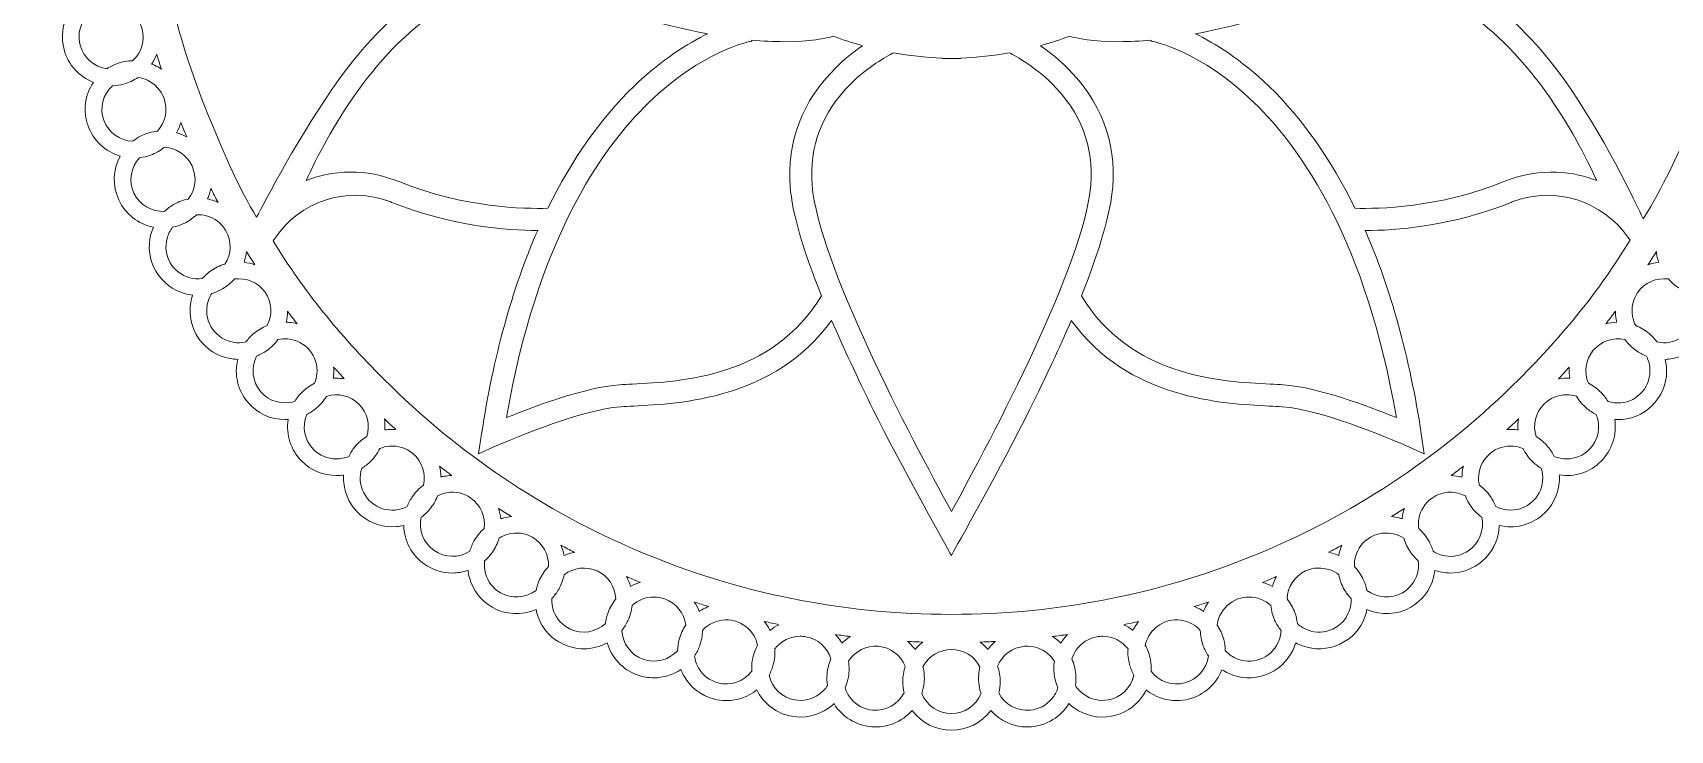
# Model space of a CAD drawing. Header units: millimetres. Extents: x 146 to 1170, y -927 to -143.
# Drawn here: x 150.3 to 387.2, y -430.8 to -329.8 of the extents above; entities that cross this region are included whole.
import ezdxf

# ---------------------------------------------------------------- set-up
doc = ezdxf.new("R2010")
doc.units = ezdxf.units.MM
doc.header["$MEASUREMENT"] = 0
doc.layers.add('Layer 2', color=7, linetype='Continuous')

msp = doc.modelspace()

# ---------------------------------------------------------------- linework, layer by layer
at = {"layer": 'Layer 2', "lineweight": 0}
for points, knots in [([(413.22, -303.54), (415.03, -302.21), (416.1, -300.11), (416.1, -297.86), (416.1, -295.61), (415.03, -293.51), (413.22, -292.18), (414.91, -290.7), (415.79, -288.52), (415.59, -286.28), (415.4, -284.03), (414.15, -282.04), (412.23, -280.87), (413.78, -279.25), (414.47, -276.99), (414.08, -274.78), (413.69, -272.57), (412.27, -270.69), (410.26, -269.69), (410.48, -269.41), (410.69, -269.12), (410.86, -268.81), (411.81, -267.18), (412.06, -265.28), (411.57, -263.46), (410.99, -261.29), (409.41, -259.54), (407.32, -258.73), (407.52, -258.43), (407.7, -258.12), (407.85, -257.79), (408.64, -256.09), (408.73, -254.17), (408.08, -252.4), (407.44, -250.64), (406.14, -249.22), (404.44, -248.43), (404.12, -248.28), (403.78, -248.15), (403.44, -248.05), (404.51, -246.08), (404.6, -243.73), (403.65, -241.69), (402.7, -239.66), (400.84, -238.21), (398.64, -237.76), (398.79, -237.44), (398.9, -237.1), (399, -236.76), (399.48, -234.94), (399.23, -233.04), (398.29, -231.41), (397.17, -229.46), (395.2, -228.18), (392.97, -227.93), (393.08, -227.59), (393.17, -227.25), (393.23, -226.9), (393.56, -225.04), (393.14, -223.17), (392.06, -221.63), (390.77, -219.79), (388.7, -218.69), (386.45, -218.63), (386.54, -218.29), (386.6, -217.93), (386.63, -217.58), (386.79, -215.7), (386.22, -213.87), (385.01, -212.43), (383.56, -210.71), (381.4, -209.79), (379.15, -209.93), (379.49, -207.71), (378.76, -205.47), (377.17, -203.88), (375.58, -202.3), (373.34, -201.57), (371.13, -201.9), (371.15, -201.55), (371.15, -201.19), (371.12, -200.84), (370.95, -198.96), (370.07, -197.26), (368.62, -196.05), (367.18, -194.84), (365.36, -194.27), (363.48, -194.43), (363.12, -194.46), (362.77, -194.52), (362.43, -194.6), (362.37, -192.36), (361.27, -190.28), (359.43, -188.99), (357.58, -187.7), (355.25, -187.38), (353.13, -188.09), (352.88, -185.86), (351.59, -183.89), (349.65, -182.76), (347.7, -181.64), (345.35, -181.52), (343.29, -182.42), (342.85, -180.22), (341.4, -178.36), (339.36, -177.41), (337.66, -176.61), (335.74, -176.53), (333.97, -177.18), (333.64, -177.3), (333.32, -177.44), (333.01, -177.61), (332.91, -177.27), (332.78, -176.94), (332.63, -176.62), (331.83, -174.91), (330.42, -173.62), (328.65, -172.97), (326.88, -172.33), (324.97, -172.41), (323.26, -173.21), (322.94, -173.36), (322.63, -173.53), (322.34, -173.73), (322.21, -173.4), (322.05, -173.08), (321.88, -172.77), (320.93, -171.14), (319.41, -169.97), (317.59, -169.49), (315.78, -169), (313.88, -169.25), (312.25, -170.19), (311.94, -170.37), (311.64, -170.57), (311.37, -170.79), (311.21, -170.47), (311.03, -170.17), (310.83, -169.88), (309.75, -168.33), (308.13, -167.3), (306.28, -166.98), (304.06, -166.59), (301.81, -167.28), (300.19, -168.82), (300, -168.52), (299.8, -168.23), (299.57, -167.96), (298.36, -166.51), (296.66, -165.63), (294.78, -165.46), (292.54, -165.27), (290.36, -166.15), (288.88, -167.84), (287.55, -166.03), (285.45, -164.96), (283.2, -164.96), (280.95, -164.96), (278.85, -166.03), (277.52, -167.84), (276.04, -166.15), (273.86, -165.27), (271.62, -165.46), (269.38, -165.66), (267.38, -166.91), (266.21, -168.82), (265.96, -168.58), (265.68, -168.35), (265.39, -168.15), (263.85, -167.07), (261.97, -166.65), (260.12, -166.98), (257.91, -167.37), (256.03, -168.79), (255.03, -170.8), (253.28, -169.39), (250.97, -168.9), (248.8, -169.49), (246.63, -170.07), (244.88, -171.64), (244.06, -173.73), (243.77, -173.53), (243.46, -173.36), (243.13, -173.21), (241.43, -172.41), (239.51, -172.33), (237.74, -172.97), (235.97, -173.62), (234.56, -174.91), (233.77, -176.62), (233.62, -176.94), (233.49, -177.27), (233.39, -177.61), (233.08, -177.44), (232.76, -177.3), (232.42, -177.18), (230.65, -176.53), (228.74, -176.61), (227.03, -177.41), (225.33, -178.21), (224.03, -179.62), (223.39, -181.39), (223.27, -181.72), (223.17, -182.06), (223.1, -182.41), (222.78, -182.27), (222.44, -182.15), (222.1, -182.06), (220.28, -181.57), (218.38, -181.82), (216.75, -182.76), (214.8, -183.89), (213.52, -185.86), (213.27, -188.09), (212.93, -187.98), (212.59, -187.89), (212.24, -187.83), (210.38, -187.5), (208.51, -187.91), (206.97, -188.99), (205.43, -190.07), (204.4, -191.69), (204.07, -193.54), (204.01, -193.89), (203.97, -194.25), (203.97, -194.61), (201.79, -194.08), (199.49, -194.61), (197.77, -196.05), (196.05, -197.5), (195.13, -199.66), (195.27, -201.9), (193.05, -201.57), (190.81, -202.29), (189.22, -203.88), (187.89, -205.22), (187.16, -206.99), (187.16, -208.87), (187.16, -209.22), (187.19, -209.58), (187.24, -209.93), (186.89, -209.91), (186.53, -209.91), (186.18, -209.94), (184.3, -210.11), (182.6, -210.99), (181.39, -212.43), (180.18, -213.87), (179.6, -215.7), (179.77, -217.58), (179.8, -217.93), (179.86, -218.28), (179.94, -218.63), (179.59, -218.63), (179.23, -218.67), (178.88, -218.73), (177.03, -219.06), (175.41, -220.09), (174.33, -221.63), (173.04, -223.47), (172.72, -225.8), (173.43, -227.93), (173.08, -227.97), (172.73, -228.03), (172.38, -228.12), (170.57, -228.61), (169.05, -229.78), (168.1, -231.41), (167.16, -233.04), (166.91, -234.94), (167.4, -236.76), (167.49, -237.1), (167.61, -237.44), (167.75, -237.76), (167.4, -237.83), (167.06, -237.93), (166.73, -238.05), (164.96, -238.69), (163.55, -239.99), (162.75, -241.69), (161.8, -243.73), (161.88, -246.08), (162.96, -248.05), (162.62, -248.15), (162.28, -248.28), (161.96, -248.43), (160.25, -249.22), (158.96, -250.63), (158.31, -252.4), (157.67, -254.17), (157.75, -256.09), (158.55, -257.79), (158.7, -258.12), (158.87, -258.43), (159.07, -258.72), (156.98, -259.54), (155.41, -261.29), (154.83, -263.46), (154.24, -265.63), (154.74, -267.94), (156.14, -269.69), (154.13, -270.69), (152.71, -272.57), (152.32, -274.78), (151.93, -277), (152.62, -279.25), (154.17, -280.87), (152.25, -282.04), (151, -284.04), (150.8, -286.28), (150.61, -288.52), (151.49, -290.7), (153.18, -292.18), (151.37, -293.51), (150.3, -295.61), (150.3, -297.86), (150.3, -300.11), (151.37, -302.21), (153.18, -303.54), (151.49, -305.02), (150.61, -307.2), (150.8, -309.44), (151, -311.68), (152.25, -313.67), (154.17, -314.84), (152.62, -316.47), (151.93, -318.72), (152.32, -320.94), (152.71, -323.15), (154.12, -325.02), (156.13, -326.02), (155.91, -326.3), (155.71, -326.6), (155.53, -326.91), (154.59, -328.54), (154.34, -330.44), (154.83, -332.26), (155.41, -334.43), (156.99, -336.18), (159.08, -337), (157.83, -338.86), (157.54, -341.2), (158.31, -343.31), (159.08, -345.43), (160.81, -347.03), (162.96, -347.66), (161.88, -349.63), (161.8, -351.99), (162.75, -354.02), (163.7, -356.06), (165.55, -357.51), (167.75, -357.95), (167.61, -358.28), (167.49, -358.61), (167.4, -358.96), (166.91, -360.78), (167.16, -362.68), (168.1, -364.31), (169.05, -365.94), (170.57, -367.1), (172.38, -367.59), (172.73, -367.68), (173.08, -367.75), (173.43, -367.79), (173.31, -368.12), (173.23, -368.47), (173.17, -368.82), (172.84, -370.67), (173.25, -372.54), (174.33, -374.09), (175.41, -375.63), (177.03, -376.66), (178.88, -376.98), (179.23, -377.05), (179.59, -377.08), (179.95, -377.09), (179.42, -379.27), (179.95, -381.56), (181.39, -383.28), (182.73, -384.88), (184.7, -385.8), (186.8, -385.8), (186.94, -385.8), (187.08, -385.79), (187.25, -385.78), (186.91, -388), (187.63, -390.24), (189.22, -391.83), (190.56, -393.16), (192.33, -393.9), (194.21, -393.9), (194.56, -393.9), (194.92, -393.87), (195.27, -393.82), (195.25, -394.17), (195.25, -394.53), (195.28, -394.88), (195.44, -396.76), (196.33, -398.45), (197.77, -399.67), (199.2, -400.86), (201.06, -401.45), (202.92, -401.29), (203.27, -401.26), (203.62, -401.2), (203.97, -401.12), (204.02, -403.36), (205.13, -405.43), (206.97, -406.72), (208.16, -407.56), (209.55, -408), (211, -408), (211.77, -408), (212.53, -407.87), (213.27, -407.62), (213.31, -407.98), (213.37, -408.33), (213.46, -408.67), (213.95, -410.49), (215.12, -412.01), (216.75, -412.95), (218.66, -414.06), (221.07, -414.19), (223.1, -413.3), (223.17, -413.65), (223.27, -413.99), (223.39, -414.33), (224.03, -416.1), (225.33, -417.51), (227.03, -418.31), (227.97, -418.74), (228.97, -418.97), (230, -418.97), (231.18, -418.97), (232.35, -418.67), (233.39, -418.1), (234.02, -420.25), (235.63, -421.97), (237.74, -422.74), (238.52, -423.03), (239.33, -423.17), (240.15, -423.17), (241.52, -423.17), (242.9, -422.75), (244.06, -421.98), (244.19, -422.31), (244.34, -422.64), (244.52, -422.95), (245.46, -424.58), (246.98, -425.74), (248.8, -426.23), (249.4, -426.39), (250.01, -426.47), (250.62, -426.47), (252.22, -426.47), (253.78, -425.92), (255.03, -424.92), (256.03, -426.93), (257.91, -428.35), (260.12, -428.74), (261.97, -429.06), (263.85, -428.64), (265.39, -427.57), (265.68, -427.37), (265.96, -427.14), (266.21, -426.9), (267.38, -428.81), (269.38, -430.06), (271.62, -430.25), (273.86, -430.45), (276.04, -429.56), (277.52, -427.88), (278.85, -429.69), (280.95, -430.76), (283.2, -430.76), (285.45, -430.76), (287.55, -429.69), (288.88, -427.88), (290.22, -429.41), (292.13, -430.28), (294.16, -430.28), (294.37, -430.28), (294.58, -430.27), (294.78, -430.25), (297.02, -430.06), (299.01, -428.81), (300.18, -426.9), (300.44, -427.14), (300.72, -427.37), (301.01, -427.57), (302.54, -428.64), (304.42, -429.06), (306.28, -428.74), (308.13, -428.41), (309.75, -427.38), (310.83, -425.84), (311.03, -425.55), (311.21, -425.24), (311.37, -424.92), (312.62, -425.92), (314.17, -426.47), (315.77, -426.47), (316.38, -426.47), (317, -426.39), (317.59, -426.23), (319.76, -425.65), (321.51, -424.07), (322.33, -421.99), (322.63, -422.18), (322.94, -422.36), (323.26, -422.51), (324.96, -423.3), (326.89, -423.38), (328.65, -422.74), (330.42, -422.1), (331.83, -420.8), (332.63, -419.1), (332.78, -418.78), (332.91, -418.44), (333.01, -418.11), (333.32, -418.27), (333.64, -418.42), (333.97, -418.54), (335.74, -419.18), (337.66, -419.1), (339.36, -418.31), (341.07, -417.51), (342.36, -416.1), (343.01, -414.33), (343.13, -413.99), (343.23, -413.65), (343.3, -413.3), (345.33, -414.19), (347.74, -414.06), (349.65, -412.95), (351.28, -412.01), (352.44, -410.49), (352.93, -408.67), (353.02, -408.33), (353.09, -407.98), (353.13, -407.63), (353.46, -407.74), (353.81, -407.83), (354.16, -407.89), (354.57, -407.96), (354.98, -408), (355.4, -408), (356.84, -408), (358.23, -407.56), (359.43, -406.72), (360.97, -405.64), (362, -404.03), (362.32, -402.17), (362.39, -401.82), (362.42, -401.47), (362.43, -401.11), (364.6, -401.64), (366.93, -401.09), (368.62, -399.67), (370.07, -398.45), (370.95, -396.76), (371.12, -394.88), (371.15, -394.53), (371.15, -394.17), (371.13, -393.81), (373.37, -394.15), (375.59, -393.41), (377.17, -391.83), (378.76, -390.24), (379.49, -388), (379.15, -385.79), (379.54, -385.81), (379.87, -385.81), (380.22, -385.78), (382.1, -385.61), (383.79, -384.73), (385.01, -383.28), (386.22, -381.84), (386.79, -380.01), (386.63, -378.14), (386.6, -377.78), (386.54, -377.43), (386.46, -377.09), (386.81, -377.08), (387.16, -377.05), (387.51, -376.98), (389.37, -376.66), (390.98, -375.63), (392.06, -374.09), (393.35, -372.25), (393.68, -369.92), (392.96, -367.79), (393.32, -367.75), (393.67, -367.68), (394.01, -367.59), (395.83, -367.1), (397.35, -365.94), (398.29, -364.31), (399.42, -362.36), (399.54, -360.01), (398.64, -357.95), (400.84, -357.51), (402.7, -356.06), (403.65, -354.02), (404.6, -351.99), (404.51, -349.63), (403.44, -347.67), (403.78, -347.56), (404.12, -347.44), (404.44, -347.29), (406.14, -346.49), (407.44, -345.08), (408.08, -343.31), (408.73, -341.54), (408.64, -339.63), (407.85, -337.92), (407.7, -337.6), (407.52, -337.29), (407.33, -336.99), (409.41, -336.18), (410.99, -334.43), (411.57, -332.26), (412.15, -330.08), (411.66, -327.78), (410.26, -326.03), (410.59, -325.87), (410.89, -325.69), (411.18, -325.49), (412.72, -324.41), (413.75, -322.79), (414.08, -320.94), (414.4, -319.08), (413.99, -317.21), (412.91, -315.67), (412.71, -315.38), (412.48, -315.1), (412.23, -314.84), (414.15, -313.67), (415.4, -311.68), (415.59, -309.44), (415.79, -307.2), (414.91, -305.02), (413.22, -303.54)], [0, 0, 0, 0, 1, 1, 1, 2, 2, 2, 3, 3, 3, 4, 4, 4, 5, 5, 5, 6, 6, 6, 7, 7, 7, 8, 8, 8, 9, 9, 9, 10, 10, 10, 11, 11, 11, 12, 12, 12, 13, 13, 13, 14, 14, 14, 15, 15, 15, 16, 16, 16, 17, 17, 17, 18, 18, 18, 19, 19, 19, 20, 20, 20, 21, 21, 21, 22, 22, 22, 23, 23, 23, 24, 24, 24, 25, 25, 25, 26, 26, 26, 27, 27, 27, 28, 28, 28, 29, 29, 29, 30, 30, 30, 31, 31, 31, 32, 32, 32, 33, 33, 33, 34, 34, 34, 35, 35, 35, 36, 36, 36, 37, 37, 37, 38, 38, 38, 39, 39, 39, 40, 40, 40, 41, 41, 41, 42, 42, 42, 43, 43, 43, 44, 44, 44, 45, 45, 45, 46, 46, 46, 47, 47, 47, 48, 48, 48, 49, 49, 49, 50, 50, 50, 51, 51, 51, 52, 52, 52, 53, 53, 53, 54, 54, 54, 55, 55, 55, 56, 56, 56, 57, 57, 57, 58, 58, 58, 59, 59, 59, 60, 60, 60, 61, 61, 61, 62, 62, 62, 63, 63, 63, 64, 64, 64, 65, 65, 65, 66, 66, 66, 67, 67, 67, 68, 68, 68, 69, 69, 69, 70, 70, 70, 71, 71, 71, 72, 72, 72, 73, 73, 73, 74, 74, 74, 75, 75, 75, 76, 76, 76, 77, 77, 77, 78, 78, 78, 79, 79, 79, 80, 80, 80, 81, 81, 81, 82, 82, 82, 83, 83, 83, 84, 84, 84, 85, 85, 85, 86, 86, 86, 87, 87, 87, 88, 88, 88, 89, 89, 89, 90, 90, 90, 91, 91, 91, 92, 92, 92, 93, 93, 93, 94, 94, 94, 95, 95, 95, 96, 96, 96, 97, 97, 97, 98, 98, 98, 99, 99, 99, 100, 100, 100, 101, 101, 101, 102, 102, 102, 103, 103, 103, 104, 104, 104, 105, 105, 105, 106, 106, 106, 107, 107, 107, 108, 108, 108, 109, 109, 109, 110, 110, 110, 111, 111, 111, 112, 112, 112, 113, 113, 113, 114, 114, 114, 115, 115, 115, 116, 116, 116, 117, 117, 117, 118, 118, 118, 119, 119, 119, 120, 120, 120, 121, 121, 121, 122, 122, 122, 123, 123, 123, 124, 124, 124, 125, 125, 125, 126, 126, 126, 127, 127, 127, 128, 128, 128, 129, 129, 129, 130, 130, 130, 131, 131, 131, 132, 132, 132, 133, 133, 133, 134, 134, 134, 135, 135, 135, 136, 136, 136, 137, 137, 137, 138, 138, 138, 139, 139, 139, 140, 140, 140, 141, 141, 141, 142, 142, 142, 143, 143, 143, 144, 144, 144, 145, 145, 145, 146, 146, 146, 147, 147, 147, 148, 148, 148, 149, 149, 149, 150, 150, 150, 151, 151, 151, 152, 152, 152, 153, 153, 153, 154, 154, 154, 155, 155, 155, 156, 156, 156, 157, 157, 157, 158, 158, 158, 159, 159, 159, 160, 160, 160, 161, 161, 161, 162, 162, 162, 163, 163, 163, 164, 164, 164, 165, 165, 165, 166, 166, 166, 167, 167, 167, 168, 168, 168, 169, 169, 169, 170, 170, 170, 171, 171, 171, 172, 172, 172, 173, 173, 173, 174, 174, 174, 175, 175, 175, 176, 176, 176, 177, 177, 177, 178, 178, 178, 179, 179, 179, 180, 180, 180, 181, 181, 181, 182, 182, 182, 183, 183, 183, 184, 184, 184, 185, 185, 185, 186, 186, 186, 187, 187, 187, 188, 188, 188, 189, 189, 189, 190, 190, 190, 191, 191, 191, 192, 192, 192, 193, 193, 193, 194, 194, 194, 195, 195, 195, 196, 196, 196, 197, 197, 197, 198, 198, 198, 199, 199, 199, 200, 200, 200, 201, 201, 201, 202, 202, 202, 203, 203, 203, 204, 204, 204, 205, 205, 205, 206, 206, 206, 207, 207, 207, 208, 208, 208, 209, 209, 209, 210, 210, 210, 211, 211, 211, 212, 212, 212, 213, 213, 213, 214, 214, 214, 214]), ([(218.59, -319.45), (209.83, -320.95), (201.54, -326.86), (194.59, -336.56), (189.04, -344.3), (183.78, -354.4), (182.69, -356.51), (180.1, -352.21), (178.69, -348.89), (176.78, -344.34), (176.78, -344.34), (176.25, -343.1), (176.25, -343.1), (170.2, -328.79), (167.13, -313.59), (167.13, -297.92), (167.13, -282.25), (170.2, -267.05), (176.25, -252.74), (176.74, -251.6), (177.07, -250.83), (177.58, -249.74), (179.18, -250.92), (188.25, -257.9), (191.13, -266.17), (191.7, -267.81), (192.28, -270.35), (192.95, -273.29), (195.7, -285.43), (200.81, -307.92), (218.59, -319.45)], [0, 0, 0, 0, 1, 1, 1, 2, 2, 2, 3, 3, 3, 4, 4, 4, 5, 5, 5, 6, 6, 6, 7, 7, 7, 8, 8, 8, 9, 9, 9, 10, 10, 10, 10]), ([(347.81, -319.45), (365.59, -307.92), (370.69, -285.43), (373.45, -273.29), (374.12, -270.35), (374.69, -267.81), (375.26, -266.17), (378.15, -257.9), (387.25, -250.98), (388.85, -249.82), (389.34, -250.87), (389.65, -251.57), (390.14, -252.74), (396.2, -267.05), (399.26, -282.25), (399.26, -297.92), (399.26, -313.59), (396.2, -328.79), (390.14, -343.1), (388.08, -347.98), (386.28, -351.82), (383.28, -356.76), (382.26, -354.56), (377.34, -344.28), (371.81, -336.56), (364.85, -326.86), (356.57, -320.95), (347.81, -319.45)], [0, 0, 0, 0, 1, 1, 1, 2, 2, 2, 3, 3, 3, 4, 4, 4, 5, 5, 5, 6, 6, 6, 7, 7, 7, 8, 8, 8, 9, 9, 9, 9]), ([(223.62, -322.25), (224.4, -322.62), (225.17, -322.96), (225.93, -323.27), (233.88, -326.47), (241.26, -328.72), (247.9, -329.97), (245.19, -331.29), (241.33, -333.64), (237.23, -337.6), (232.47, -342.2), (228.3, -348.12), (224.83, -355.21), (221.41, -355.33), (212.79, -355.16), (203.39, -351.4), (200.81, -350.37), (198.43, -349.98), (196.3, -349.98), (193.74, -349.98), (191.56, -350.54), (189.85, -351.22), (191.38, -347.86), (193.83, -343.08), (197.21, -338.37), (205.03, -327.48), (213.91, -322.06), (223.62, -322.25)], [0, 0, 0, 0, 1, 1, 1, 2, 2, 2, 3, 3, 3, 4, 4, 4, 5, 5, 5, 6, 6, 6, 7, 7, 7, 8, 8, 8, 9, 9, 9, 9]), ([(363, -351.4), (353.61, -355.16), (344.98, -355.33), (341.56, -355.21), (338.09, -348.13), (333.92, -342.2), (329.17, -337.6), (325.06, -333.64), (321.21, -331.29), (318.5, -329.97), (325.13, -328.72), (332.52, -326.47), (340.46, -323.27), (341.22, -322.96), (342, -322.62), (342.77, -322.25), (352.48, -322.07), (361.36, -327.48), (369.18, -338.37), (372.57, -343.08), (375.02, -347.86), (376.54, -351.22), (373.42, -349.98), (368.69, -349.13), (363, -351.4)], [0, 0, 0, 0, 1, 1, 1, 2, 2, 2, 3, 3, 3, 4, 4, 4, 5, 5, 5, 6, 6, 6, 7, 7, 7, 8, 8, 8, 8]), ([(157.62, -328.11), (157.93, -327.58), (158.33, -327.12), (158.82, -326.74), (159.37, -326.78), (159.93, -326.75), (160.48, -326.65), (161.22, -326.52), (161.94, -326.27), (162.62, -325.9), (164.33, -326.28), (165.66, -327.54), (166.12, -329.23), (166.57, -330.92), (166.05, -332.68), (164.75, -333.86), (163.98, -333.88), (163.23, -334.02), (162.53, -334.28), (162.02, -334.46), (161.53, -334.71), (161.05, -335.03), (159.2, -334.79), (157.64, -333.44), (157.15, -331.63), (156.83, -330.43), (157, -329.18), (157.62, -328.11)], [0, 0, 0, 0, 1, 1, 1, 2, 2, 2, 3, 3, 3, 4, 4, 4, 5, 5, 5, 6, 6, 6, 7, 7, 7, 8, 8, 8, 9, 9, 9, 9]), ([(254.07, -331.08), (254.07, -331.08), (254.31, -331.04), (254.31, -331.04), (254.31, -331.04), (254.28, -330.88), (254.28, -330.88), (255.92, -331.04), (257.5, -331.11), (258.97, -331.11), (262.75, -331.11), (265.06, -330.62), (266.15, -330.31), (267.5, -330.83), (268.9, -331.29), (270.33, -331.69), (268.93, -332.65), (267.63, -333.72), (266.46, -334.88), (261.63, -339.65), (259.34, -345.62), (259.87, -352.12), (260.16, -355.82), (261.68, -361.12), (264.39, -367.88), (257.3, -379.67), (244.15, -380.31), (237.05, -380.66), (236.37, -380.7), (235.74, -380.73), (235.19, -380.76), (230.36, -381.09), (223.04, -383.81), (218.83, -385.52), (223.2, -360.06), (232.44, -346.66), (239.44, -339.89), (247.21, -332.39), (254, -331.09), (254.07, -331.08)], [0, 0, 0, 0, 1, 1, 1, 2, 2, 2, 3, 3, 3, 4, 4, 4, 5, 5, 5, 6, 6, 6, 7, 7, 7, 8, 8, 8, 9, 9, 9, 10, 10, 10, 11, 11, 11, 12, 12, 12, 13, 13, 13, 13]), ([(306.53, -352.12), (307.05, -345.62), (304.77, -339.65), (299.93, -334.88), (298.76, -333.72), (297.46, -332.65), (296.06, -331.69), (297.5, -331.29), (298.9, -330.83), (300.25, -330.31), (301.33, -330.62), (303.65, -331.11), (307.43, -331.11), (308.9, -331.11), (310.47, -331.04), (312.11, -330.88), (312.11, -330.88), (312.09, -331.04), (312.09, -331.04), (312.09, -331.04), (312.33, -331.08), (312.33, -331.08), (312.4, -331.09), (319.19, -332.39), (326.95, -339.89), (333.95, -346.66), (343.19, -360.06), (347.56, -385.52), (343.36, -383.81), (336.04, -381.09), (331.21, -380.76), (330.65, -380.73), (330.03, -380.7), (329.32, -380.66), (322.24, -380.31), (309.09, -379.67), (302, -367.88), (304.71, -361.12), (306.23, -355.82), (306.53, -352.12)], [0, 0, 0, 0, 1, 1, 1, 2, 2, 2, 3, 3, 3, 4, 4, 4, 5, 5, 5, 6, 6, 6, 7, 7, 7, 8, 8, 8, 9, 9, 9, 10, 10, 10, 11, 11, 11, 12, 12, 12, 13, 13, 13, 13]), ([(168.91, -335.08), (168.59, -334.86), (168.26, -334.67), (167.92, -334.51), (167.78, -334.45), (167.64, -334.39), (167.49, -334.34), (167.79, -333.89), (168.04, -333.41), (168.23, -332.91), (168.46, -333.67), (168.68, -334.39), (168.91, -335.08)], [0, 0, 0, 0, 1, 1, 1, 2, 2, 2, 3, 3, 3, 4, 4, 4, 4]), ([(268.64, -337.2), (271.15, -334.71), (273.75, -333.26), (274.83, -332.72), (277.1, -333.13), (279.46, -333.39), (281.85, -333.49), (281.85, -333.49), (281.85, -333.55), (281.85, -333.55), (281.85, -333.55), (282.1, -333.55), (282.1, -333.55), (282.47, -333.55), (282.84, -333.54), (283.19, -333.54), (283.56, -333.54), (283.92, -333.55), (284.29, -333.55), (284.29, -333.55), (284.54, -333.55), (284.54, -333.55), (284.54, -333.55), (284.54, -333.49), (284.54, -333.49), (286.94, -333.39), (289.3, -333.13), (291.57, -332.72), (292.64, -333.26), (295.25, -334.71), (297.76, -337.2), (301.92, -341.35), (303.8, -346.28), (303.35, -351.87), (302.46, -363.07), (289.14, -388.32), (283.2, -399.09), (277.26, -388.32), (263.94, -363.07), (263.04, -351.87), (262.59, -346.28), (264.48, -341.34), (268.64, -337.2)], [0, 0, 0, 0, 1, 1, 1, 2, 2, 2, 3, 3, 3, 4, 4, 4, 5, 5, 5, 6, 6, 6, 7, 7, 7, 8, 8, 8, 9, 9, 9, 10, 10, 10, 11, 11, 11, 12, 12, 12, 13, 13, 13, 14, 14, 14, 14]), ([(161.82, -337.48), (162.37, -337.46), (162.93, -337.38), (163.46, -337.24), (164.19, -337.04), (164.88, -336.73), (165.53, -336.3), (166, -336.36), (166.46, -336.49), (166.9, -336.7), (168.02, -337.22), (168.87, -338.15), (169.3, -339.32), (169.89, -340.96), (169.53, -342.76), (168.34, -344.05), (167.57, -344.14), (166.84, -344.34), (166.16, -344.66), (165.67, -344.88), (165.2, -345.18), (164.76, -345.53), (162.89, -345.46), (161.22, -344.24), (160.58, -342.49), (159.94, -340.74), (160.44, -338.73), (161.82, -337.48)], [0, 0, 0, 0, 1, 1, 1, 2, 2, 2, 3, 3, 3, 4, 4, 4, 5, 5, 5, 6, 6, 6, 7, 7, 7, 8, 8, 8, 9, 9, 9, 9]), ([(172.58, -344.9), (172.12, -344.64), (171.63, -344.44), (171.11, -344.29), (171.37, -343.81), (171.57, -343.32), (171.72, -342.81), (171.98, -343.47), (172.24, -344.09), (172.49, -344.69), (172.52, -344.76), (172.55, -344.83), (172.58, -344.9)], [0, 0, 0, 0, 1, 1, 1, 2, 2, 2, 3, 3, 3, 4, 4, 4, 4]), ([(165.73, -347.9), (166.29, -347.84), (166.83, -347.71), (167.35, -347.53), (168.05, -347.27), (168.72, -346.9), (169.32, -346.41), (171.07, -346.48), (172.6, -347.5), (173.34, -349.08), (174.08, -350.67), (173.87, -352.5), (172.8, -353.88), (172.05, -354.04), (171.33, -354.3), (170.68, -354.68), (170.22, -354.95), (169.77, -355.28), (169.36, -355.67), (167.49, -355.76), (165.72, -354.7), (164.93, -353.01), (164.15, -351.32), (164.47, -349.28), (165.73, -347.9)], [0, 0, 0, 0, 1, 1, 1, 2, 2, 2, 3, 3, 3, 4, 4, 4, 5, 5, 5, 6, 6, 6, 7, 7, 7, 8, 8, 8, 8]), ([(177.1, -354.36), (176.75, -354.2), (176.4, -354.07), (176.03, -353.98), (175.89, -353.94), (175.74, -353.9), (175.59, -353.87), (175.8, -353.38), (175.96, -352.87), (176.06, -352.35), (176.42, -353.07), (176.77, -353.73), (177.1, -354.36)], [0, 0, 0, 0, 1, 1, 1, 2, 2, 2, 3, 3, 3, 4, 4, 4, 4]), ([(365.27, -379.99), (354.61, -390.65), (342.2, -399.02), (328.38, -404.87), (314.07, -410.92), (298.87, -413.99), (283.2, -413.99), (267.53, -413.99), (252.33, -410.92), (238.02, -404.87), (224.2, -399.02), (211.79, -390.65), (201.13, -379.99), (194.41, -373.27), (189.6, -367.27), (185.07, -359.95), (185.07, -359.95), (185.3, -359.6), (185.3, -359.6), (188.95, -354.21), (195.69, -351.97), (201.68, -354.16), (201.86, -354.22), (202.03, -354.29), (202.21, -354.36), (210.97, -357.86), (218.99, -358.43), (223.26, -358.43), (223.29, -358.43), (223.31, -358.43), (223.34, -358.43), (219.63, -366.89), (216.91, -376.79), (215.23, -387.86), (215.23, -387.86), (214.79, -390.74), (214.79, -390.74), (214.79, -390.74), (217.45, -389.56), (217.45, -389.56), (217.57, -389.51), (229.24, -384.36), (235.4, -383.94), (235.94, -383.91), (236.54, -383.88), (237.19, -383.85), (237.19, -383.85), (237.23, -383.84), (237.23, -383.84), (243.9, -383.52), (257.68, -382.84), (265.87, -371.44), (267.54, -375.33), (269.56, -379.68), (271.89, -384.39), (275.64, -391.96), (282.91, -404.93), (282.98, -405.06), (282.98, -405.06), (283.2, -405.45), (283.2, -405.45), (283.2, -405.45), (283.41, -405.06), (283.41, -405.06), (283.49, -404.93), (290.76, -391.96), (294.51, -384.39), (296.84, -379.68), (298.86, -375.33), (300.53, -371.44), (308.71, -382.84), (322.5, -383.52), (329.16, -383.84), (329.16, -383.84), (329.2, -383.85), (329.2, -383.85), (329.86, -383.88), (330.46, -383.91), (330.99, -383.94), (337.16, -384.36), (348.83, -389.51), (348.95, -389.56), (348.95, -389.56), (351.6, -390.74), (351.6, -390.74), (351.6, -390.74), (351.17, -387.86), (351.17, -387.86), (349.49, -376.79), (346.76, -366.89), (343.05, -358.43), (347.3, -358.45), (355.37, -357.88), (364.18, -354.36), (364.36, -354.29), (364.54, -354.22), (364.71, -354.16), (370.62, -352.01), (377.34, -354.16), (381.06, -359.39), (381.06, -359.39), (381.38, -359.85), (381.38, -359.85), (376.87, -367.15), (371.9, -373.36), (365.27, -379.99)], [0, 0, 0, 0, 1, 1, 1, 2, 2, 2, 3, 3, 3, 4, 4, 4, 5, 5, 5, 6, 6, 6, 7, 7, 7, 8, 8, 8, 9, 9, 9, 10, 10, 10, 11, 11, 11, 12, 12, 12, 13, 13, 13, 14, 14, 14, 15, 15, 15, 16, 16, 16, 17, 17, 17, 18, 18, 18, 19, 19, 19, 20, 20, 20, 21, 21, 21, 22, 22, 22, 23, 23, 23, 24, 24, 24, 25, 25, 25, 26, 26, 26, 27, 27, 27, 28, 28, 28, 29, 29, 29, 30, 30, 30, 31, 31, 31, 32, 32, 32, 33, 33, 33, 34, 34, 34, 35, 35, 35, 35]), ([(170.19, -363.1), (169.57, -362.03), (169.41, -360.78), (169.73, -359.58), (169.89, -358.99), (170.16, -358.44), (170.53, -357.95), (171.08, -357.84), (171.61, -357.67), (172.12, -357.43), (172.8, -357.11), (173.43, -356.68), (173.99, -356.15), (174.47, -356.13), (174.94, -356.18), (175.41, -356.3), (176.61, -356.62), (177.61, -357.39), (178.23, -358.46), (179.1, -359.98), (179.05, -361.82), (178.1, -363.29), (177.36, -363.51), (176.68, -363.84), (176.06, -364.27), (175.62, -364.58), (175.21, -364.95), (174.83, -365.38), (174.22, -365.46), (173.6, -365.43), (173.01, -365.27), (173.01, -365.27), (173.01, -365.27), (173.01, -365.27), (171.81, -364.94), (170.81, -364.18), (170.19, -363.1)], [0, 0, 0, 0, 1, 1, 1, 2, 2, 2, 3, 3, 3, 4, 4, 4, 5, 5, 5, 6, 6, 6, 7, 7, 7, 8, 8, 8, 9, 9, 9, 10, 10, 10, 11, 11, 11, 12, 12, 12, 12]), ([(182.44, -363.4), (181.93, -363.22), (181.41, -363.1), (180.88, -363.04), (181.05, -362.53), (181.16, -362.01), (181.22, -361.48), (181.61, -362.11), (182.02, -362.75), (182.44, -363.4)], [0, 0, 0, 0, 1, 1, 1, 2, 2, 2, 3, 3, 3, 3]), ([(385.51, -363.04), (385.36, -363.06), (385.21, -363.08), (385.07, -363.1), (384.69, -363.17), (384.32, -363.27), (383.96, -363.39), (384.38, -362.75), (384.78, -362.12), (385.18, -361.49), (385.21, -361.87), (385.28, -362.24), (385.38, -362.61), (385.42, -362.75), (385.46, -362.89), (385.51, -363.04)], [0, 0, 0, 0, 1, 1, 1, 2, 2, 2, 3, 3, 3, 4, 4, 4, 5, 5, 5, 5]), ([(175.54, -369.24), (175.64, -368.63), (175.87, -368.06), (176.2, -367.55), (176.74, -367.39), (177.25, -367.17), (177.73, -366.89), (178.38, -366.51), (178.97, -366.03), (179.48, -365.45), (181.21, -365.22), (182.91, -365.95), (183.91, -367.38), (184.91, -368.81), (185.02, -370.65), (184.21, -372.2), (183.49, -372.48), (182.84, -372.87), (182.26, -373.35), (181.85, -373.7), (181.47, -374.11), (181.13, -374.57), (180.53, -374.7), (179.91, -374.72), (179.3, -374.61), (178.08, -374.4), (177.02, -373.72), (176.31, -372.7), (175.6, -371.69), (175.32, -370.46), (175.54, -369.24)], [0, 0, 0, 0, 1, 1, 1, 2, 2, 2, 3, 3, 3, 4, 4, 4, 5, 5, 5, 6, 6, 6, 7, 7, 7, 8, 8, 8, 9, 9, 9, 10, 10, 10, 10]), ([(381.72, -370.85), (381.5, -369.63), (381.78, -368.4), (382.49, -367.38), (383.47, -365.98), (385.17, -365.22), (386.91, -365.45), (387.42, -366.03), (388.01, -366.51), (388.66, -366.89), (389.14, -367.16), (389.66, -367.39), (390.19, -367.54), (391.2, -369.12), (391.16, -371.18), (390.09, -372.7), (389.38, -373.72), (388.31, -374.4), (387.1, -374.61), (386.49, -374.72), (385.87, -374.7), (385.27, -374.57), (384.93, -374.11), (384.55, -373.7), (384.14, -373.35), (383.56, -372.87), (382.9, -372.48), (382.19, -372.2), (381.96, -371.77), (381.8, -371.32), (381.72, -370.85)], [0, 0, 0, 0, 1, 1, 1, 2, 2, 2, 3, 3, 3, 4, 4, 4, 5, 5, 5, 6, 6, 6, 7, 7, 7, 8, 8, 8, 9, 9, 9, 10, 10, 10, 10]), ([(187.4, -371.73), (187.26, -371.72), (187.11, -371.71), (186.95, -371.71), (187.08, -371.19), (187.14, -370.66), (187.15, -370.12), (187.59, -370.71), (188.05, -371.31), (188.54, -371.93), (188.16, -371.83), (187.79, -371.77), (187.4, -371.73)], [0, 0, 0, 0, 1, 1, 1, 2, 2, 2, 3, 3, 3, 4, 4, 4, 4]), ([(377.85, -371.93), (378.34, -371.32), (378.8, -370.72), (379.24, -370.13), (379.25, -370.51), (379.28, -370.89), (379.35, -371.27), (379.37, -371.41), (379.4, -371.56), (379.44, -371.71), (378.9, -371.73), (378.37, -371.8), (377.85, -371.93)], [0, 0, 0, 0, 1, 1, 1, 2, 2, 2, 3, 3, 3, 4, 4, 4, 4]), ([(182.69, -376.6), (183.21, -376.4), (183.7, -376.13), (184.15, -375.82), (184.77, -375.39), (185.31, -374.85), (185.77, -374.23), (186.24, -374.12), (186.72, -374.09), (187.2, -374.13), (188.43, -374.24), (189.55, -374.82), (190.34, -375.77), (191.14, -376.72), (191.52, -377.92), (191.41, -379.16), (191.37, -379.63), (191.25, -380.1), (191.07, -380.55), (190.38, -380.89), (189.76, -381.33), (189.22, -381.86), (188.85, -382.24), (188.5, -382.68), (188.21, -383.17), (186.42, -383.74), (184.44, -383.17), (183.24, -381.74), (182.04, -380.31), (181.82, -378.26), (182.69, -376.6)], [0, 0, 0, 0, 1, 1, 1, 2, 2, 2, 3, 3, 3, 4, 4, 4, 5, 5, 5, 6, 6, 6, 7, 7, 7, 8, 8, 8, 9, 9, 9, 10, 10, 10, 10]), ([(376.05, -375.77), (377.17, -374.43), (378.92, -373.85), (380.63, -374.23), (381.09, -374.85), (381.63, -375.39), (382.25, -375.82), (382.7, -376.13), (383.19, -376.4), (383.72, -376.6), (384, -377.15), (384.17, -377.74), (384.23, -378.35), (384.34, -379.58), (383.96, -380.79), (383.16, -381.74), (382.36, -382.69), (381.24, -383.27), (380.01, -383.38), (379.39, -383.43), (378.78, -383.36), (378.19, -383.17), (377.89, -382.68), (377.55, -382.24), (377.17, -381.86), (376.64, -381.33), (376.02, -380.89), (375.33, -380.55), (374.66, -378.93), (374.93, -377.11), (376.05, -375.77)], [0, 0, 0, 0, 1, 1, 1, 2, 2, 2, 3, 3, 3, 4, 4, 4, 5, 5, 5, 6, 6, 6, 7, 7, 7, 8, 8, 8, 9, 9, 9, 10, 10, 10, 10]), ([(193.82, -378.2), (194.35, -378.8), (194.87, -379.36), (195.37, -379.9), (194.99, -379.84), (194.61, -379.81), (194.22, -379.81), (194.07, -379.81), (193.91, -379.81), (193.76, -379.82), (193.78, -379.66), (193.8, -379.51), (193.81, -379.37), (193.85, -378.98), (193.85, -378.59), (193.82, -378.2)], [0, 0, 0, 0, 1, 1, 1, 2, 2, 2, 3, 3, 3, 4, 4, 4, 5, 5, 5, 5]), ([(372.64, -379.82), (372.07, -379.77), (371.56, -379.81), (371.03, -379.9), (371.54, -379.36), (372.05, -378.8), (372.58, -378.2), (372.54, -378.74), (372.56, -379.28), (372.64, -379.82)], [0, 0, 0, 0, 1, 1, 1, 2, 2, 2, 3, 3, 3, 3]), ([(189.93, -385.06), (190.44, -384.81), (190.9, -384.5), (191.32, -384.15), (191.9, -383.67), (192.39, -383.09), (192.8, -382.44), (194.46, -381.9), (196.25, -382.33), (197.49, -383.57), (198.72, -384.8), (199.15, -386.59), (198.62, -388.26), (197.96, -388.66), (197.39, -389.16), (196.9, -389.73), (196.56, -390.15), (196.25, -390.62), (196, -391.13), (195.43, -391.37), (194.83, -391.49), (194.21, -391.49), (192.97, -391.49), (191.8, -391.01), (190.93, -390.13), (189.61, -388.81), (189.21, -386.78), (189.93, -385.06)], [0, 0, 0, 0, 1, 1, 1, 2, 2, 2, 3, 3, 3, 4, 4, 4, 5, 5, 5, 6, 6, 6, 7, 7, 7, 8, 8, 8, 9, 9, 9, 9]), ([(368.91, -383.57), (369.78, -382.69), (370.95, -382.21), (372.19, -382.21), (372.66, -382.21), (373.14, -382.28), (373.6, -382.43), (374, -383.09), (374.5, -383.67), (375.07, -384.15), (375.5, -384.51), (375.96, -384.81), (376.47, -385.06), (377.18, -386.79), (376.79, -388.81), (375.47, -390.13), (374.59, -391.01), (373.43, -391.49), (372.19, -391.49), (371.57, -391.49), (370.97, -391.37), (370.4, -391.13), (370.14, -390.62), (369.84, -390.15), (369.49, -389.74), (369.01, -389.16), (368.43, -388.66), (367.78, -388.26), (367.24, -386.59), (367.67, -384.8), (368.91, -383.57)], [0, 0, 0, 0, 1, 1, 1, 2, 2, 2, 3, 3, 3, 4, 4, 4, 5, 5, 5, 6, 6, 6, 7, 7, 7, 8, 8, 8, 9, 9, 9, 10, 10, 10, 10]), ([(201.69, -387.24), (201.54, -387.26), (201.39, -387.28), (201.23, -387.3), (201.27, -386.76), (201.24, -386.22), (201.16, -385.69), (201.69, -386.19), (202.25, -386.7), (202.84, -387.24), (202.46, -387.21), (202.07, -387.21), (201.69, -387.24)], [0, 0, 0, 0, 1, 1, 1, 2, 2, 2, 3, 3, 3, 4, 4, 4, 4]), ([(365.16, -387.3), (365, -387.28), (364.85, -387.26), (364.71, -387.24), (364.51, -387.23), (364.3, -387.22), (364.1, -387.22), (363.92, -387.22), (363.73, -387.22), (363.55, -387.24), (364.15, -386.7), (364.71, -386.19), (365.24, -385.69), (365.15, -386.22), (365.13, -386.76), (365.16, -387.3)], [0, 0, 0, 0, 1, 1, 1, 2, 2, 2, 3, 3, 3, 4, 4, 4, 5, 5, 5, 5]), ([(197.88, -392.86), (198.37, -392.56), (198.81, -392.21), (199.19, -391.83), (199.72, -391.3), (200.17, -390.68), (200.51, -389.99), (200.96, -389.8), (201.43, -389.69), (201.9, -389.64), (203.15, -389.54), (204.33, -389.91), (205.28, -390.71), (206.62, -391.83), (207.21, -393.58), (206.82, -395.29), (206.2, -395.75), (205.67, -396.29), (205.24, -396.91), (204.93, -397.35), (204.67, -397.84), (204.46, -398.37), (203.91, -398.66), (203.32, -398.83), (202.71, -398.89), (201.47, -398.99), (200.27, -398.62), (199.32, -397.82), (198.37, -397.02), (197.79, -395.9), (197.68, -394.67), (197.63, -394.06), (197.7, -393.45), (197.88, -392.86)], [0, 0, 0, 0, 1, 1, 1, 2, 2, 2, 3, 3, 3, 4, 4, 4, 5, 5, 5, 6, 6, 6, 7, 7, 7, 8, 8, 8, 9, 9, 9, 10, 10, 10, 11, 11, 11, 11]), ([(359.47, -393.86), (359.58, -392.63), (360.16, -391.51), (361.11, -390.71), (362.06, -389.91), (363.27, -389.53), (364.5, -389.64), (364.97, -389.69), (365.44, -389.8), (365.89, -389.99), (366.23, -390.68), (366.67, -391.3), (367.2, -391.83), (367.58, -392.21), (368.02, -392.55), (368.51, -392.85), (368.7, -393.44), (368.77, -394.05), (368.72, -394.67), (368.61, -395.9), (368.03, -397.02), (367.08, -397.82), (365.65, -399.02), (363.59, -399.23), (361.94, -398.37), (361.73, -397.84), (361.47, -397.35), (361.16, -396.91), (360.73, -396.29), (360.19, -395.75), (359.57, -395.29), (359.46, -394.81), (359.43, -394.34), (359.47, -393.86)], [0, 0, 0, 0, 1, 1, 1, 2, 2, 2, 3, 3, 3, 4, 4, 4, 5, 5, 5, 6, 6, 6, 7, 7, 7, 8, 8, 8, 9, 9, 9, 10, 10, 10, 11, 11, 11, 11]), ([(209.79, -394.01), (209.64, -394.03), (209.5, -394.07), (209.34, -394.1), (209.33, -393.57), (209.26, -393.04), (209.13, -392.53), (209.75, -393.02), (210.33, -393.47), (210.91, -393.9), (210.53, -393.91), (210.16, -393.94), (209.79, -394.01)], [0, 0, 0, 0, 1, 1, 1, 2, 2, 2, 3, 3, 3, 4, 4, 4, 4]), ([(355.49, -393.91), (356.06, -393.48), (356.64, -393.02), (357.26, -392.53), (357.17, -392.9), (357.1, -393.28), (357.07, -393.65), (357.06, -393.8), (357.05, -393.95), (357.05, -394.11), (356.53, -393.98), (356.01, -393.92), (355.49, -393.91)], [0, 0, 0, 0, 1, 1, 1, 2, 2, 2, 3, 3, 3, 4, 4, 4, 4]), ([(206.49, -399.93), (206.95, -399.59), (207.36, -399.21), (207.7, -398.8), (208.19, -398.22), (208.57, -397.56), (208.85, -396.85), (209.29, -396.62), (209.74, -396.46), (210.21, -396.38), (211.42, -396.17), (212.66, -396.44), (213.67, -397.15), (215.1, -398.15), (215.84, -399.84), (215.6, -401.57), (215.03, -402.08), (214.54, -402.67), (214.17, -403.32), (213.9, -403.79), (213.68, -404.3), (213.52, -404.85), (211.95, -405.86), (209.88, -405.82), (208.35, -404.75), (206.82, -403.68), (206.08, -401.75), (206.49, -399.93)], [0, 0, 0, 0, 1, 1, 1, 2, 2, 2, 3, 3, 3, 4, 4, 4, 5, 5, 5, 6, 6, 6, 7, 7, 7, 8, 8, 8, 9, 9, 9, 9]), ([(350.81, -400.14), (351.03, -398.92), (351.71, -397.86), (352.72, -397.15), (353.5, -396.6), (354.42, -396.31), (355.38, -396.31), (356.12, -396.31), (356.87, -396.5), (357.54, -396.85), (357.82, -397.57), (358.21, -398.22), (358.69, -398.8), (359.05, -399.22), (359.46, -399.6), (359.91, -399.93), (360.31, -401.75), (359.57, -403.68), (358.04, -404.75), (358.04, -404.75), (358.04, -404.75), (358.04, -404.75), (357.03, -405.46), (355.8, -405.73), (354.58, -405.52), (353.97, -405.41), (353.4, -405.19), (352.88, -404.85), (352.72, -404.31), (352.5, -403.79), (352.23, -403.32), (351.85, -402.67), (351.37, -402.08), (350.79, -401.57), (350.72, -401.09), (350.73, -400.61), (350.81, -400.14)], [0, 0, 0, 0, 1, 1, 1, 2, 2, 2, 3, 3, 3, 4, 4, 4, 5, 5, 5, 6, 6, 6, 7, 7, 7, 8, 8, 8, 9, 9, 9, 10, 10, 10, 11, 11, 11, 12, 12, 12, 12]), ([(218.45, -400.04), (218.31, -400.08), (218.16, -400.12), (218.01, -400.17), (217.95, -399.65), (217.84, -399.14), (217.67, -398.65), (218.29, -399.05), (218.92, -399.45), (219.54, -399.84), (219.17, -399.88), (218.8, -399.95), (218.45, -400.04)], [0, 0, 0, 0, 1, 1, 1, 2, 2, 2, 3, 3, 3, 4, 4, 4, 4]), ([(348.44, -399.73), (348.42, -399.87), (348.4, -400.02), (348.38, -400.17), (348.23, -400.12), (348.09, -400.08), (347.95, -400.04), (347.59, -399.95), (347.23, -399.88), (346.86, -399.84), (347.48, -399.45), (348.1, -399.05), (348.72, -398.65), (348.6, -399), (348.51, -399.36), (348.44, -399.73)], [0, 0, 0, 0, 1, 1, 1, 2, 2, 2, 3, 3, 3, 4, 4, 4, 5, 5, 5, 5]), ([(215.67, -406.24), (216.09, -405.87), (216.47, -405.45), (216.79, -404.99), (217.22, -404.38), (217.55, -403.69), (217.76, -402.95), (218.17, -402.69), (218.61, -402.49), (219.07, -402.37), (220.27, -402.05), (221.52, -402.21), (222.59, -402.83), (224.11, -403.7), (224.98, -405.32), (224.9, -407.07), (224.37, -407.63), (223.94, -408.26), (223.62, -408.94), (223.4, -409.43), (223.22, -409.95), (223.11, -410.51), (221.63, -411.65), (219.57, -411.8), (217.95, -410.87), (216.88, -410.25), (216.11, -409.25), (215.79, -408.05), (215.63, -407.46), (215.59, -406.85), (215.67, -406.24)], [0, 0, 0, 0, 1, 1, 1, 2, 2, 2, 3, 3, 3, 4, 4, 4, 5, 5, 5, 6, 6, 6, 7, 7, 7, 8, 8, 8, 9, 9, 9, 10, 10, 10, 10]), ([(341.64, -405.65), (341.96, -404.45), (342.73, -403.45), (343.8, -402.83), (344.88, -402.21), (346.13, -402.05), (347.32, -402.37), (347.78, -402.49), (348.22, -402.68), (348.63, -402.95), (348.85, -403.69), (349.18, -404.37), (349.61, -404.99), (349.92, -405.43), (350.29, -405.85), (350.72, -406.23), (350.8, -406.84), (350.76, -407.45), (350.6, -408.05), (350.28, -409.25), (349.52, -410.25), (348.44, -410.87), (346.83, -411.8), (344.77, -411.65), (343.29, -410.51), (343.17, -409.96), (343, -409.43), (342.77, -408.94), (342.45, -408.26), (342.02, -407.63), (341.49, -407.07), (341.47, -406.58), (341.52, -406.11), (341.64, -405.65)], [0, 0, 0, 0, 1, 1, 1, 2, 2, 2, 3, 3, 3, 4, 4, 4, 5, 5, 5, 6, 6, 6, 7, 7, 7, 8, 8, 8, 9, 9, 9, 10, 10, 10, 11, 11, 11, 11]), ([(227.18, -405.47), (227.08, -404.96), (226.92, -404.47), (226.71, -403.99), (227.31, -404.31), (227.96, -404.65), (228.67, -405.01), (228.15, -405.11), (227.66, -405.26), (227.18, -405.47)], [0, 0, 0, 0, 1, 1, 1, 2, 2, 2, 3, 3, 3, 3]), ([(338.8, -405.29), (338.45, -405.17), (338.1, -405.07), (337.74, -405), (338.44, -404.64), (339.08, -404.31), (339.69, -403.99), (339.48, -404.47), (339.32, -404.96), (339.22, -405.47), (339.07, -405.4), (338.93, -405.34), (338.8, -405.29)], [0, 0, 0, 0, 1, 1, 1, 2, 2, 2, 3, 3, 3, 4, 4, 4, 4]), ([(226.38, -410.37), (226.75, -409.72), (227.02, -409.01), (227.17, -408.25), (228.53, -407.21), (230.42, -406.99), (231.97, -407.71), (233.56, -408.45), (234.57, -409.99), (234.64, -411.74), (234.16, -412.34), (233.79, -413), (233.53, -413.71), (233.35, -414.21), (233.22, -414.75), (233.16, -415.32), (231.78, -416.59), (229.74, -416.91), (228.05, -416.12), (226.93, -415.6), (226.08, -414.67), (225.65, -413.5), (225.44, -412.93), (225.35, -412.32), (225.38, -411.7), (225.77, -411.3), (226.1, -410.85), (226.38, -410.37)], [0, 0, 0, 0, 1, 1, 1, 2, 2, 2, 3, 3, 3, 4, 4, 4, 5, 5, 5, 6, 6, 6, 7, 7, 7, 8, 8, 8, 9, 9, 9, 9]), ([(334.42, -407.71), (335.54, -407.19), (336.81, -407.14), (337.97, -407.56), (338.42, -407.72), (338.84, -407.95), (339.22, -408.25), (339.38, -409.01), (339.64, -409.72), (340.02, -410.37), (340.29, -410.85), (340.63, -411.3), (341.02, -411.7), (341.05, -412.32), (340.96, -412.93), (340.74, -413.5), (340.32, -414.67), (339.47, -415.6), (338.35, -416.12), (337.22, -416.65), (335.96, -416.7), (334.8, -416.28), (334.22, -416.07), (333.69, -415.75), (333.24, -415.33), (333.18, -414.76), (333.05, -414.22), (332.87, -413.71), (332.61, -413), (332.24, -412.34), (331.75, -411.74), (331.82, -409.99), (332.84, -408.45), (334.42, -407.71)], [0, 0, 0, 0, 1, 1, 1, 2, 2, 2, 3, 3, 3, 4, 4, 4, 5, 5, 5, 6, 6, 6, 7, 7, 7, 8, 8, 8, 9, 9, 9, 10, 10, 10, 11, 11, 11, 11]), ([(236.43, -408.63), (236.98, -408.86), (237.56, -409.1), (238.2, -409.35), (237.7, -409.5), (237.22, -409.7), (236.77, -409.95), (236.62, -409.45), (236.43, -408.97), (236.18, -408.52), (236.26, -408.55), (236.35, -408.59), (236.43, -408.63)], [0, 0, 0, 0, 1, 1, 1, 2, 2, 2, 3, 3, 3, 4, 4, 4, 4]), ([(328.2, -409.36), (328.84, -409.09), (329.42, -408.86), (329.97, -408.63), (330.05, -408.59), (330.13, -408.55), (330.22, -408.52), (329.97, -408.97), (329.77, -409.45), (329.63, -409.95), (329.17, -409.7), (328.69, -409.5), (328.2, -409.36)], [0, 0, 0, 0, 1, 1, 1, 2, 2, 2, 3, 3, 3, 4, 4, 4, 4]), ([(236.4, -414.9), (236.72, -414.22), (236.92, -413.48), (237.01, -412.71), (237.86, -411.93), (239, -411.48), (240.16, -411.48), (240.7, -411.48), (241.23, -411.57), (241.74, -411.76), (243.38, -412.36), (244.53, -413.8), (244.75, -415.53), (244.33, -416.18), (244.01, -416.87), (243.82, -417.6), (243.68, -418.12), (243.6, -418.67), (243.58, -419.24), (242.33, -420.62), (240.32, -421.12), (238.57, -420.48), (238.57, -420.48), (238.57, -420.48), (238.57, -420.48), (236.82, -419.84), (235.6, -418.17), (235.52, -416.31), (235.87, -415.87), (236.17, -415.39), (236.4, -414.9)], [0, 0, 0, 0, 1, 1, 1, 2, 2, 2, 3, 3, 3, 4, 4, 4, 5, 5, 5, 6, 6, 6, 7, 7, 7, 8, 8, 8, 9, 9, 9, 10, 10, 10, 10]), ([(322.04, -414.16), (322.56, -413.04), (323.49, -412.18), (324.65, -411.76), (325.16, -411.57), (325.7, -411.48), (326.24, -411.48), (327.39, -411.48), (328.53, -411.93), (329.39, -412.71), (329.47, -413.48), (329.68, -414.22), (330, -414.9), (330.22, -415.38), (330.52, -415.86), (330.88, -416.31), (330.85, -416.92), (330.71, -417.52), (330.45, -418.08), (329.92, -419.2), (328.99, -420.06), (327.83, -420.48), (326.66, -420.9), (325.4, -420.85), (324.28, -420.32), (323.72, -420.06), (323.23, -419.7), (322.81, -419.24), (322.8, -418.67), (322.72, -418.12), (322.58, -417.6), (322.38, -416.87), (322.07, -416.17), (321.64, -415.53), (321.7, -415.05), (321.84, -414.59), (322.04, -414.16)], [0, 0, 0, 0, 1, 1, 1, 2, 2, 2, 3, 3, 3, 4, 4, 4, 5, 5, 5, 6, 6, 6, 7, 7, 7, 8, 8, 8, 9, 9, 9, 10, 10, 10, 11, 11, 11, 12, 12, 12, 12]), ([(248.08, -412.85), (247.74, -412.98), (247.41, -413.14), (247.1, -413.32), (246.97, -413.39), (246.85, -413.47), (246.71, -413.56), (246.53, -413.08), (246.29, -412.63), (246, -412.2), (246.67, -412.41), (247.35, -412.63), (248.08, -412.85)], [0, 0, 0, 0, 1, 1, 1, 2, 2, 2, 3, 3, 3, 4, 4, 4, 4]), ([(319.85, -413.14), (319.79, -413.27), (319.73, -413.41), (319.68, -413.56), (319.55, -413.47), (319.42, -413.39), (319.3, -413.32), (318.98, -413.14), (318.66, -412.98), (318.32, -412.85), (319.04, -412.63), (319.72, -412.42), (320.39, -412.2), (320.18, -412.5), (320, -412.82), (319.85, -413.14)], [0, 0, 0, 0, 1, 1, 1, 2, 2, 2, 3, 3, 3, 4, 4, 4, 5, 5, 5, 5]), ([(254.32, -422.22), (253.18, -423.71), (251.23, -424.39), (249.42, -423.9), (248.23, -423.58), (247.23, -422.81), (246.61, -421.74), (246.3, -421.21), (246.1, -420.63), (246.03, -420.02), (246.34, -419.55), (246.59, -419.05), (246.78, -418.53), (247.03, -417.82), (247.17, -417.07), (247.19, -416.3), (247.52, -415.94), (247.89, -415.64), (248.31, -415.4), (249.37, -414.79), (250.64, -414.62), (251.83, -414.94), (253.02, -415.26), (254.02, -416.03), (254.64, -417.1), (254.88, -417.51), (255.05, -417.96), (255.16, -418.44), (254.79, -419.12), (254.53, -419.83), (254.4, -420.57), (254.31, -421.1), (254.28, -421.65), (254.32, -422.22)], [0, 0, 0, 0, 1, 1, 1, 2, 2, 2, 3, 3, 3, 4, 4, 4, 5, 5, 5, 6, 6, 6, 7, 7, 7, 8, 8, 8, 9, 9, 9, 10, 10, 10, 11, 11, 11, 11]), ([(258.24, -415.48), (257.78, -415.7), (257.35, -415.98), (256.94, -416.3), (256.87, -416.16), (256.8, -416.02), (256.73, -415.9), (256.55, -415.59), (256.34, -415.29), (256.11, -415), (256.86, -415.18), (257.57, -415.33), (258.24, -415.48)], [0, 0, 0, 0, 1, 1, 1, 2, 2, 2, 3, 3, 3, 4, 4, 4, 4]), ([(268.61, -417.19), (268.16, -417.46), (267.75, -417.78), (267.36, -418.14), (267.09, -417.7), (266.77, -417.28), (266.41, -416.91), (267.11, -417), (267.84, -417.1), (268.61, -417.19)], [0, 0, 0, 0, 1, 1, 1, 2, 2, 2, 3, 3, 3, 3]), ([(299.98, -416.91), (299.72, -417.17), (299.49, -417.46), (299.28, -417.75), (299.19, -417.87), (299.11, -418), (299.03, -418.14), (298.65, -417.77), (298.23, -417.46), (297.79, -417.19), (298.55, -417.1), (299.28, -417), (299.98, -416.91)], [0, 0, 0, 0, 1, 1, 1, 2, 2, 2, 3, 3, 3, 4, 4, 4, 4]), ([(309.67, -415.9), (309.59, -416.02), (309.52, -416.16), (309.45, -416.3), (309.05, -415.98), (308.62, -415.7), (308.15, -415.48), (308.83, -415.33), (309.54, -415.18), (310.28, -415), (310.05, -415.29), (309.85, -415.59), (309.67, -415.9), (309.67, -415.9), (309.67, -415.9), (309.67, -415.9)], [0, 0, 0, 0, 1, 1, 1, 2, 2, 2, 3, 3, 3, 4, 4, 4, 5, 5, 5, 5]), ([(311.99, -420.57), (311.86, -419.83), (311.61, -419.11), (311.24, -418.44), (311.34, -417.96), (311.52, -417.51), (311.75, -417.1), (312.37, -416.03), (313.37, -415.26), (314.57, -414.94), (315.75, -414.62), (317.03, -414.79), (318.09, -415.4), (318.5, -415.64), (318.87, -415.94), (319.2, -416.3), (319.22, -417.07), (319.36, -417.82), (319.62, -418.53), (319.8, -419.03), (320.05, -419.53), (320.37, -420.01), (320.13, -421.86), (318.77, -423.42), (316.97, -423.9), (315.17, -424.39), (313.22, -423.71), (312.08, -422.23), (312.12, -421.66), (312.09, -421.1), (311.99, -420.57)], [0, 0, 0, 0, 1, 1, 1, 2, 2, 2, 3, 3, 3, 4, 4, 4, 5, 5, 5, 6, 6, 6, 7, 7, 7, 8, 8, 8, 9, 9, 9, 10, 10, 10, 10]), ([(265.27, -424.27), (264.94, -424.8), (264.51, -425.24), (264.01, -425.6), (262.99, -426.31), (261.76, -426.58), (260.54, -426.37), (258.67, -426.04), (257.22, -424.64), (256.82, -422.79), (257.08, -422.3), (257.29, -421.78), (257.43, -421.25), (257.63, -420.52), (257.7, -419.76), (257.66, -418.99), (258.53, -417.84), (259.9, -417.16), (261.34, -417.16), (261.61, -417.16), (261.88, -417.18), (262.15, -417.23), (263.87, -417.53), (265.25, -418.75), (265.77, -420.43), (265.46, -421.13), (265.27, -421.87), (265.21, -422.62), (265.16, -423.15), (265.18, -423.71), (265.27, -424.27)], [0, 0, 0, 0, 1, 1, 1, 2, 2, 2, 3, 3, 3, 4, 4, 4, 5, 5, 5, 6, 6, 6, 7, 7, 7, 8, 8, 8, 9, 9, 9, 10, 10, 10, 10]), ([(276.35, -425.35), (275.49, -427.01), (273.68, -428.02), (271.83, -427.85), (271.83, -427.85), (271.82, -427.85), (271.82, -427.85), (270.59, -427.74), (269.47, -427.16), (268.68, -426.21), (268.28, -425.74), (267.98, -425.2), (267.8, -424.61), (268.03, -424.09), (268.19, -423.55), (268.29, -423.02), (268.42, -422.28), (268.42, -421.52), (268.31, -420.76), (269.25, -419.28), (270.9, -418.45), (272.63, -418.61), (274.37, -418.76), (275.85, -419.86), (276.52, -421.48), (276.27, -422.21), (276.15, -422.96), (276.15, -423.71), (276.15, -424.24), (276.22, -424.8), (276.35, -425.35)], [0, 0, 0, 0, 1, 1, 1, 2, 2, 2, 3, 3, 3, 4, 4, 4, 5, 5, 5, 6, 6, 6, 7, 7, 7, 8, 8, 8, 9, 9, 9, 10, 10, 10, 10]), ([(279.08, -418), (278.65, -418.31), (278.26, -418.66), (277.91, -419.06), (277.59, -418.63), (277.23, -418.24), (276.83, -417.9), (277.62, -417.94), (278.37, -417.97), (279.08, -418)], [0, 0, 0, 0, 1, 1, 1, 2, 2, 2, 3, 3, 3, 3]), ([(279.25, -423.84), (279.32, -423.1), (279.26, -422.34), (279.08, -421.59), (279.88, -420.03), (281.45, -419.07), (283.2, -419.07), (284.95, -419.07), (286.52, -420.03), (287.32, -421.59), (287.14, -422.34), (287.08, -423.1), (287.15, -423.84), (287.19, -424.38), (287.31, -424.92), (287.49, -425.46), (286.78, -427.19), (285.07, -428.35), (283.2, -428.35), (281.33, -428.35), (279.62, -427.19), (278.91, -425.46), (279.09, -424.92), (279.2, -424.38), (279.25, -423.84)], [0, 0, 0, 0, 1, 1, 1, 2, 2, 2, 3, 3, 3, 4, 4, 4, 5, 5, 5, 6, 6, 6, 7, 7, 7, 8, 8, 8, 8]), ([(289.57, -417.9), (289.17, -418.24), (288.81, -418.63), (288.49, -419.06), (288.14, -418.66), (287.75, -418.31), (287.32, -418), (288.03, -417.97), (288.77, -417.94), (289.57, -417.9)], [0, 0, 0, 0, 1, 1, 1, 2, 2, 2, 3, 3, 3, 3]), ([(297.72, -426.21), (296.92, -427.16), (295.81, -427.74), (294.57, -427.85), (292.68, -428.02), (290.91, -427.04), (290.04, -425.35), (290.18, -424.8), (290.25, -424.25), (290.25, -423.71), (290.25, -422.96), (290.12, -422.21), (289.88, -421.48), (290.54, -419.86), (292.02, -418.76), (293.76, -418.61), (295.01, -418.5), (296.2, -418.88), (297.15, -419.68), (297.51, -419.98), (297.83, -420.34), (298.09, -420.75), (297.97, -421.52), (297.98, -422.28), (298.11, -423.02), (298.2, -423.55), (298.37, -424.09), (298.59, -424.61), (298.41, -425.2), (298.12, -425.74), (297.72, -426.21)], [0, 0, 0, 0, 1, 1, 1, 2, 2, 2, 3, 3, 3, 4, 4, 4, 5, 5, 5, 6, 6, 6, 7, 7, 7, 8, 8, 8, 9, 9, 9, 10, 10, 10, 10]), ([(301.19, -422.62), (301.12, -421.87), (300.93, -421.13), (300.62, -420.42), (300.77, -419.96), (300.98, -419.53), (301.25, -419.14), (301.96, -418.12), (303.03, -417.44), (304.25, -417.23), (304.51, -417.18), (304.78, -417.16), (305.05, -417.16), (306.49, -417.16), (307.86, -417.84), (308.74, -418.99), (308.69, -419.76), (308.77, -420.52), (308.96, -421.25), (309.11, -421.78), (309.31, -422.3), (309.58, -422.79), (309.18, -424.61), (307.69, -426.04), (305.86, -426.37), (304.64, -426.58), (303.41, -426.31), (302.39, -425.6), (301.88, -425.24), (301.46, -424.8), (301.13, -424.27), (301.22, -423.71), (301.23, -423.15), (301.19, -422.62)], [0, 0, 0, 0, 1, 1, 1, 2, 2, 2, 3, 3, 3, 4, 4, 4, 5, 5, 5, 6, 6, 6, 7, 7, 7, 8, 8, 8, 9, 9, 9, 10, 10, 10, 11, 11, 11, 11])]:
    msp.add_open_spline(points, degree=3, knots=knots, dxfattribs=at)

doc.saveas('drawing.dxf')
